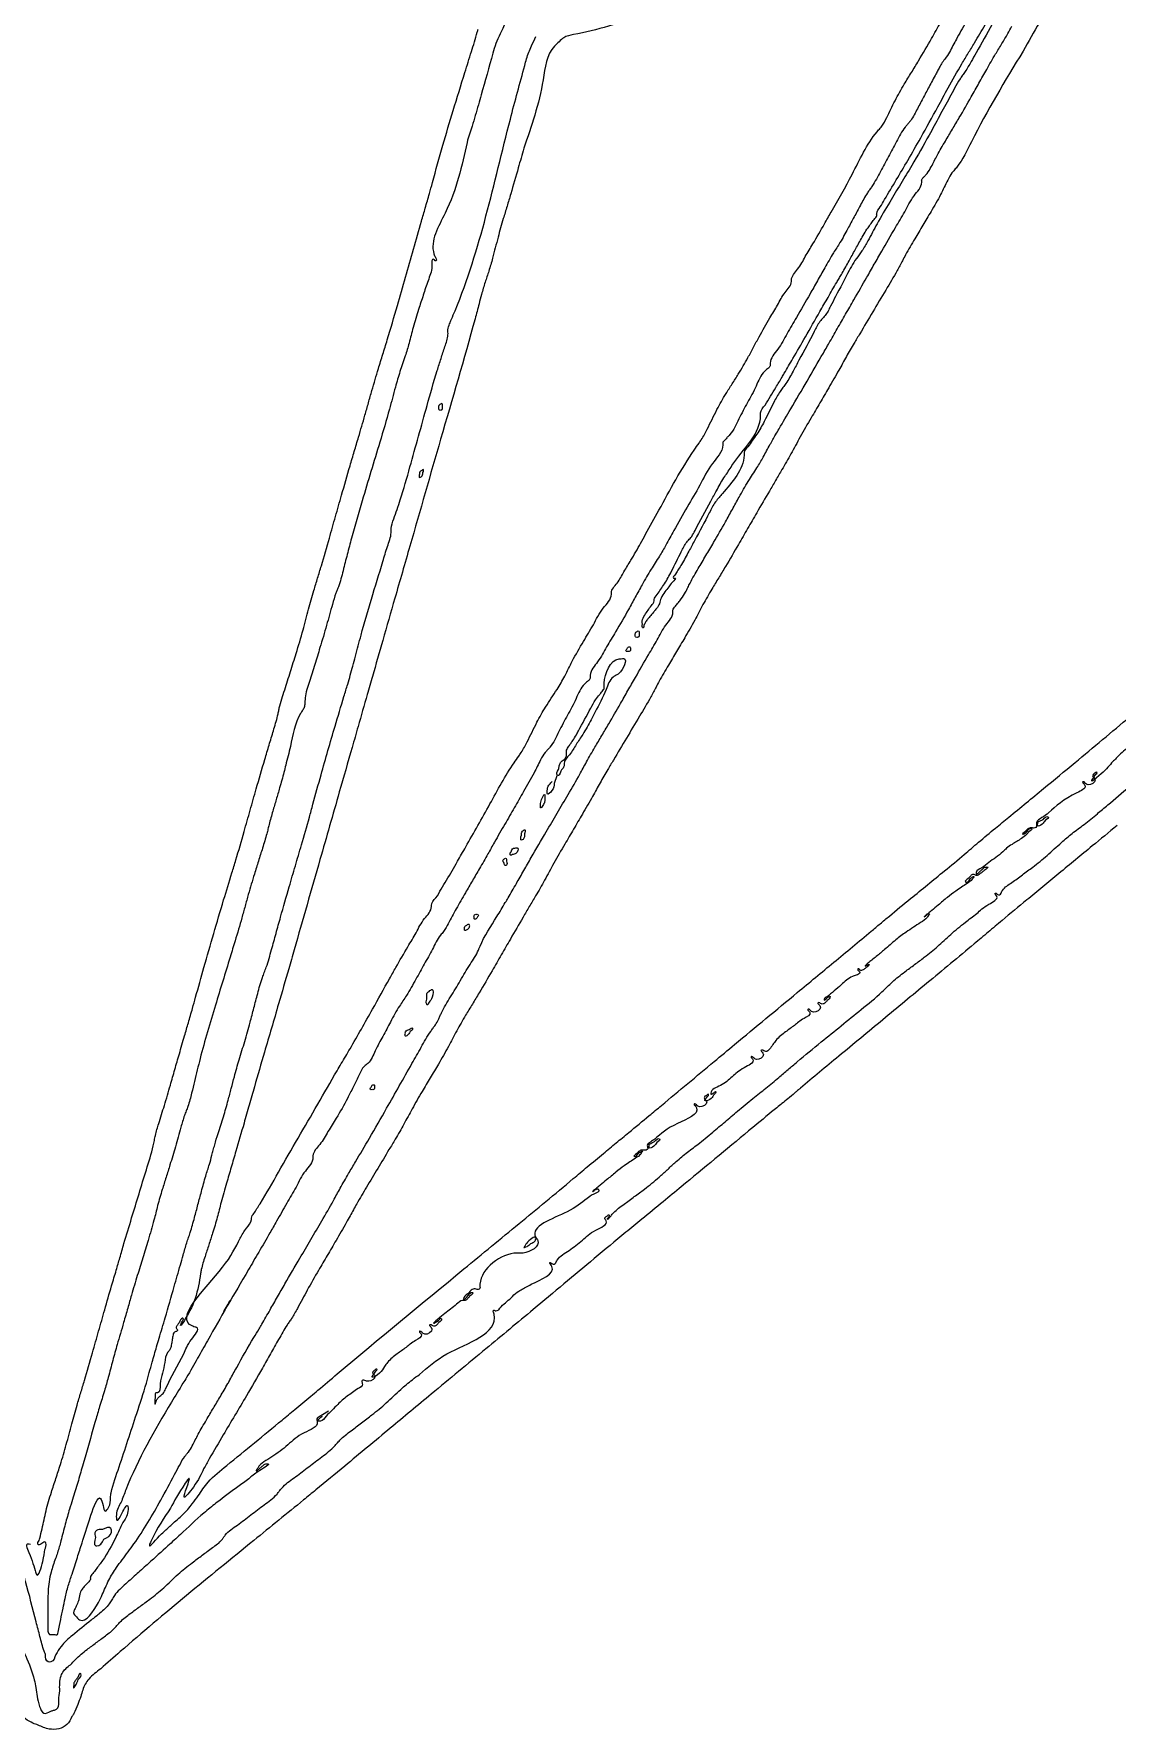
# Model space of a CAD drawing. Header units: metres. Extents: x -8 to 2256, y 259 to 2357.
# Drawn here: x 1051 to 1508, y 259 to 975 of the extents above; entities that cross this region are included whole.
import ezdxf

# ---------------------------------------------------------------- set-up
doc = ezdxf.new("R2010")
doc.units = ezdxf.units.M

msp = doc.modelspace()

# ---------------------------------------------------------------- linework, layer by layer
for p, q in [((1271.97, 661.5), (1270.89, 658.25)), ((1175.5, 393.25), (1173, 391.7))]:
    msp.add_line(p, q)
for points in [[(1470.86, 1004.35), (1469.9, 1003.18), (1455.72, 978.85), (1448.96, 966.8)], [(1486.03, 997), (1483.44, 992.88), (1475.69, 979.6), (1468.8, 967.5)], [(1308, 982.41), (1278.99, 974.47), (1274.86, 973.18), (1272.95, 971.46)], [(1448.96, 987), (1445.24, 980.67), (1441.02, 973.27), (1439.57, 970.55)], [(1445.64, 966.59), (1448.31, 971.04), (1452.75, 978.6), (1455.5, 983.39)], [(1233.16, 958.5), (1235.9, 967.3), (1238.38, 975.53), (1238.69, 976.8)], [(1248.07, 974.78), (1246.25, 970.73), (1244.95, 966.59), (1240.01, 949)], [(1250, 980.98), (1250, 979.92), (1249.13, 977.13), (1248.07, 974.78)], [(1421.68, 958.5), (1424.7, 963.45), (1430.21, 972.9), (1433.92, 979.5)], [(1458.56, 968.5), (1459.91, 970.7), (1462.38, 974.97), (1464.04, 978)], [(1272.95, 971.46), (1270.91, 969.61), (1266.17, 955.36), (1258.01, 926.5)], [(1258.42, 961.5), (1259.16, 964.25), (1261.27, 969.72), (1263.12, 973.66)], [(1439.57, 970.55), (1438.13, 967.82), (1436.39, 964.9), (1435.71, 964.05)], [(1468.8, 967.5), (1447.05, 929.28), (1440.82, 918.54), (1439.51, 917)], [(1450.2, 954), (1453.45, 959.78), (1457.21, 966.3), (1458.56, 968.5)], [(1227.48, 854.31), (1228.99, 857.92), (1252.34, 938.82), (1258.42, 961.5)], [(1432.81, 944), (1437.2, 951.97), (1442.97, 962.14), (1445.64, 966.59)], [(1435.71, 964.05), (1435.03, 963.2), (1433.76, 961.15), (1432.88, 959.5)], [(1448.96, 966.8), (1446.9, 963.11), (1444.34, 958.84), (1443.28, 957.3)], [(1219.44, 912), (1223.86, 927.8), (1228.18, 942.43), (1233.16, 958.5)], [(1412.99, 943), (1414.75, 946.58), (1418.66, 953.55), (1421.68, 958.5)], [(1432.88, 959.5), (1432, 957.85), (1429.12, 952.45), (1426.49, 947.5)], [(1443.28, 957.3), (1442.21, 955.76), (1437.8, 947.97), (1433.47, 940)], [(1438.95, 934.5), (1441.89, 939.45), (1446.95, 948.22), (1450.2, 954)], [(1240.01, 949), (1238.85, 944.88), (1236.16, 935.88), (1234.04, 929)], [(1426.49, 947.5), (1423.85, 942.55), (1420.92, 937.6), (1419.97, 936.5)], [(1408.49, 935), (1409.2, 935.83), (1411.22, 939.42), (1412.99, 943)], [(1410.35, 904.85), (1420.16, 921.4), (1425.6, 930.89), (1432.81, 944)], [(1433.47, 940), (1429.14, 932.03), (1421.8, 919.2), (1417.16, 911.5)], [(1387.72, 899.5), (1396.65, 915.48), (1407.17, 933.46), (1408.49, 935)], [(1419.97, 936.5), (1419.02, 935.4), (1415.43, 929.33), (1412.01, 923)], [(1431.31, 921.08), (1432.58, 923.51), (1436.02, 929.55), (1438.95, 934.5)], [(1234.04, 929), (1224.8, 899.1), (1220.09, 881.92), (1220.69, 880.36)], [(1258.01, 926.5), (1255.68, 918.25), (1252.49, 907.22), (1250.93, 902)], [(1412.01, 923), (1408.58, 916.67), (1404.99, 910.38), (1404.04, 909)], [(1427.5, 915), (1428.32, 915.91), (1430.04, 918.64), (1431.31, 921.08)], [(1439.51, 917), (1438.8, 916.17), (1437, 913.03), (1435.5, 910)], [(1215.63, 898.5), (1216.42, 901.25), (1218.14, 907.33), (1219.44, 912)], [(1417.16, 911.5), (1412.52, 903.8), (1407.16, 894.58), (1405.23, 891)], [(1418.85, 899.67), (1422.78, 906.37), (1426, 912.19), (1426, 912.6)], [(1426, 912.6), (1426, 913.01), (1426.67, 914.09), (1427.5, 915)], [(1435.5, 910), (1434, 906.97), (1429.95, 899.78), (1426.51, 894)], [(1404.04, 909), (1403.09, 907.62), (1400.13, 902.45), (1397.47, 897.5)], [(1407, 898.53), (1407, 898.9), (1408.51, 901.74), (1410.35, 904.85)], [(1208.02, 872), (1211.41, 883.83), (1214.83, 895.75), (1215.63, 898.5)], [(1250.93, 902), (1249.37, 896.78), (1247.14, 888.9), (1245.98, 884.5)], [(1376.85, 880.78), (1380.06, 886.13), (1384.96, 894.55), (1387.72, 899.5)], [(1397.47, 897.5), (1394.81, 892.55), (1391.51, 886.7), (1390.13, 884.5)], [(1404.64, 894.68), (1405.94, 896.43), (1407, 898.17), (1407, 898.53)], [(1405.98, 877.5), (1409.12, 883), (1414.91, 892.98), (1418.85, 899.67)], [(1397.58, 883), (1400.16, 887.67), (1403.34, 892.93), (1404.64, 894.68)], [(1405.23, 891), (1403.3, 887.42), (1400.78, 883.16), (1399.61, 881.51)], [(1426.51, 894), (1423.06, 888.22), (1419.17, 881.47), (1417.85, 879)], [(1245.98, 884.5), (1244.83, 880.1), (1243.24, 874.6), (1242.46, 872.27)], [(1390.13, 884.5), (1388.75, 882.3), (1385.08, 876), (1381.97, 870.5)], [(1399.61, 881.51), (1397.29, 878.23), (1395.43, 874.94), (1389.64, 863.88)], [(1391.1, 871.5), (1392.09, 873.15), (1395, 878.33), (1397.58, 883)], [(1219.23, 877.73), (1219.22, 876.5), (1217.58, 870.55), (1215.58, 864.5)], [(1220.29, 879.32), (1219.69, 879.69), (1219.24, 879.03), (1219.23, 877.73)], [(1220.69, 880.36), (1221.09, 879.31), (1220.94, 878.92), (1220.29, 879.32)], [(1371, 870.56), (1371, 870.84), (1373.63, 875.44), (1376.85, 880.78)], [(1393.88, 856.4), (1397.39, 862.51), (1402.84, 872), (1405.98, 877.5)], [(1417.85, 879), (1415.64, 874.83), (1410.85, 866.63), (1399.86, 848.18)], [(1198.49, 839.5), (1200.35, 845.55), (1204.64, 860.17), (1208.02, 872)], [(1242.46, 872.27), (1241.68, 869.95), (1240.17, 864.78), (1239.1, 860.77)], [(1365.16, 860.27), (1368.37, 865.65), (1371, 870.28), (1371, 870.56)], [(1381.97, 870.5), (1378.86, 865), (1373.1, 855.02), (1369.16, 848.33)], [(1383.01, 857.5), (1386.47, 863.55), (1390.11, 869.85), (1391.1, 871.5)], [(1239.1, 860.77), (1237.42, 854.49), (1222.89, 803.61), (1209.9, 758.5)], [(1215.58, 864.5), (1213.58, 858.45), (1211.26, 850.8), (1210.42, 847.5)], [(1355.01, 842.49), (1357.38, 846.89), (1361.95, 854.89), (1365.16, 860.27)], [(1389.64, 863.88), (1387.52, 859.82), (1385.2, 855.83), (1384.49, 855)], [(1226, 848.81), (1226, 849.88), (1226.67, 852.35), (1227.48, 854.31)], [(1368, 831.5), (1371.61, 837.67), (1376.9, 846.83), (1383.01, 857.5)], [(1384.49, 855), (1383.02, 853.29), (1380.63, 849.12), (1374.19, 837)], [(1386, 842.68), (1386.83, 844.12), (1390.37, 850.3), (1393.88, 856.4)], [(1210.42, 847.5), (1209.58, 844.2), (1207.98, 838.8), (1206.86, 835.5)], [(1223.07, 837.68), (1224.68, 842.73), (1226, 847.73), (1226, 848.81)], [(1369.16, 848.33), (1365.22, 841.63), (1362, 835.72), (1362, 835.2)], [(1399.86, 848.18), (1397.46, 844.16), (1394.21, 838.53), (1392.64, 835.68)], [(1192.42, 819), (1193.9, 824.22), (1196.64, 833.45), (1198.49, 839.5)], [(1345.98, 827), (1348.58, 831.12), (1352.64, 838.1), (1355.01, 842.49)], [(1365.81, 808.09), (1370.73, 816.46), (1384.48, 840.02), (1386, 842.68)], [(1206.86, 835.5), (1205.74, 832.2), (1203.8, 825.67), (1202.54, 821)], [(1213.57, 804.92), (1217.18, 817.89), (1221.45, 832.63), (1223.07, 837.68)], [(1360.53, 833.02), (1359.72, 832.35), (1356.09, 826.11), (1352.46, 819.15)], [(1362, 835.2), (1362, 834.67), (1361.34, 833.7), (1360.53, 833.02)], [(1362.12, 821.77), (1364.39, 825.47), (1367.04, 829.85), (1368, 831.5)], [(1374.19, 837), (1371.7, 832.33), (1368.67, 827.15), (1367.44, 825.5)], [(1392.64, 835.68), (1391.06, 832.83), (1386.74, 825.33), (1383.04, 819)], [(1337.51, 812), (1339.57, 816.12), (1343.39, 822.88), (1345.98, 827)], [(1367.44, 825.5), (1366.22, 823.85), (1363.58, 819.21), (1361.57, 815.2)], [(1186.45, 798.5), (1188.25, 804.55), (1190.93, 813.78), (1192.42, 819)], [(1202.54, 821), (1201.29, 816.33), (1197.21, 802.38), (1193.49, 790)], [(1222, 816.94), (1222, 816.42), (1222.38, 816), (1222.83, 816)], [(1222.83, 818.4), (1222.38, 818.11), (1222, 817.46), (1222, 816.94)], [(1223.67, 817.46), (1223.67, 818.26), (1223.29, 818.68), (1222.83, 818.4)], [(1222.83, 816), (1223.29, 816), (1223.67, 816.66), (1223.67, 817.46)], [(1352.46, 819.15), (1348.83, 812.19), (1344.99, 805.57), (1343.93, 804.44)], [(1358, 814.42), (1358, 814.76), (1359.86, 818.07), (1362.12, 821.77)], [(1383.04, 819), (1379.33, 812.67), (1374.69, 804.58), (1372.74, 801)], [(1332, 802), (1332.96, 803.38), (1335.44, 807.88), (1337.51, 812)], [(1343.95, 789.5), (1347.14, 794.28), (1358, 813.54), (1358, 814.42)], [(1361.57, 815.2), (1359.56, 811.18), (1356.37, 805.73), (1354.46, 803.08)], [(1204.5, 774), (1205.87, 778.04), (1209.95, 791.96), (1213.57, 804.92)], [(1343.93, 804.44), (1342.87, 803.3), (1342, 802.03), (1342, 801.62)], [(1354.46, 803.08), (1352.56, 800.43), (1351, 798.03), (1351, 797.74)], [(1360.52, 798.72), (1361.95, 801.35), (1364.33, 805.56), (1365.81, 808.09)], [(1178.51, 771), (1181.08, 780.08), (1184.66, 792.45), (1186.45, 798.5)], [(1309.46, 763.5), (1315.06, 773.63), (1329.95, 799.07), (1332, 802)], [(1342, 801.62), (1342, 801.2), (1337.66, 793.36), (1332.34, 784.18)], [(1351, 797.74), (1351, 796.92), (1341.86, 780.68), (1340.46, 779)], [(1354.62, 788.72), (1356.44, 791.59), (1359.1, 796.09), (1360.52, 798.72)], [(1372.74, 801), (1370.78, 797.42), (1367, 790.8), (1364.34, 786.28)], [(1193.49, 790), (1189.76, 777.62), (1185.25, 761.88), (1183.47, 755)], [(1214, 788.94), (1214, 787.5), (1214.72, 787.82), (1215.38, 789.55)], [(1214.99, 790.49), (1214.44, 790.16), (1214, 789.46), (1214, 788.94)], [(1215.38, 789.55), (1215.72, 790.44), (1215.56, 790.84), (1214.99, 790.49)], [(1337, 777.53), (1339.36, 781.91), (1342.48, 787.3), (1343.95, 789.5)], [(1346.07, 774), (1348.94, 779.22), (1352.79, 785.85), (1354.62, 788.72)], [(1332.34, 784.18), (1327.03, 775.01), (1321.34, 765.03), (1319.68, 762)], [(1364.34, 786.28), (1361.68, 781.76), (1356.35, 772.59), (1352.5, 765.9)], [(1202, 765.07), (1202, 765.94), (1203.12, 769.96), (1204.5, 774)], [(1327.5, 761), (1328.89, 762.61), (1330.32, 765.09), (1337, 777.53)], [(1340.46, 779), (1338.97, 777.23), (1336.33, 772.58), (1330.19, 761)], [(1334.9, 754.5), (1338.16, 760), (1343.19, 768.78), (1346.07, 774)], [(1170.96, 745), (1172.54, 750.22), (1175.94, 761.92), (1178.51, 771)], [(1198.52, 752), (1200.43, 758.33), (1202, 764.21), (1202, 765.07)], [(1300.3, 747.71), (1303.22, 752.55), (1307.34, 759.65), (1309.46, 763.5)], [(1319.68, 762), (1318.03, 758.97), (1315.25, 754.24), (1313.5, 751.47)], [(1322.44, 752), (1324.51, 756.12), (1326.79, 760.17), (1327.5, 761)], [(1330.19, 761), (1327.71, 756.33), (1324.63, 750.81), (1323.33, 748.75)], [(1352.5, 765.9), (1348.65, 759.22), (1343.16, 749.87), (1340.3, 745.12)], [(1183.47, 755), (1181.68, 748.12), (1179.77, 741.38), (1179.22, 740)], [(1209.9, 758.5), (1203.56, 736.48), (1198.45, 718.67), (1194.11, 703.5)], [(1327.26, 741), (1328.21, 742.92), (1331.64, 749), (1334.9, 754.5)], [(1165.99, 727.5), (1167.15, 731.9), (1169.39, 739.78), (1170.96, 745)], [(1186.93, 712), (1189.3, 720.92), (1193.71, 736.16), (1198.52, 752)], [(1295, 738.5), (1295, 738.73), (1297.39, 742.88), (1300.3, 747.71)], [(1313.5, 751.47), (1311.74, 748.71), (1307.96, 742.19), (1305.09, 736.97)], [(1315.84, 740.32), (1317.4, 742.62), (1320.37, 747.88), (1322.44, 752)], [(1321.57, 745), (1321.9, 745), (1320.84, 743.31), (1319.22, 741.25)], [(1323.33, 748.75), (1322.04, 746.69), (1321.24, 745), (1321.57, 745)], [(1340.3, 745.12), (1337.44, 740.38), (1333.67, 733.8), (1331.93, 730.5)], [(1179.22, 740), (1178.67, 738.62), (1177.22, 733.9), (1175.98, 729.5)], [(1287.39, 725.28), (1291.57, 732.31), (1295, 738.26), (1295, 738.5)], [(1313, 735.61), (1313, 735.9), (1314.28, 738.02), (1315.84, 740.32)], [(1319.22, 741.25), (1317.59, 739.19), (1315.97, 736.54), (1315.6, 735.37)], [(1323.27, 734.67), (1324.52, 736.23), (1326.32, 739.07), (1327.26, 741)], [(1305.09, 736.97), (1302.22, 731.76), (1296.77, 722.32), (1292.98, 716)], [(1308.08, 725.61), (1308.04, 726.77), (1309.12, 729.38), (1310.5, 731.4)], [(1312.99, 730.87), (1311.92, 729.57), (1310.65, 728.03), (1310.17, 727.45)], [(1310.5, 731.4), (1311.88, 733.43), (1313, 735.33), (1313, 735.61)], [(1315.6, 735.37), (1315.24, 734.2), (1314.06, 732.17), (1312.99, 730.87)], [(1314.35, 718.88), (1318.01, 725.13), (1321, 730.61), (1321, 731.05)], [(1321, 731.05), (1321, 731.49), (1322.02, 733.12), (1323.27, 734.67)], [(1159.48, 705.5), (1161.9, 713.2), (1164.83, 723.1), (1165.99, 727.5)], [(1175.98, 729.5), (1174.75, 725.1), (1171.95, 715.65), (1169.75, 708.5)], [(1276.89, 706.79), (1278.48, 709.93), (1283.2, 718.25), (1287.39, 725.28)], [(1308.73, 724.95), (1308.34, 723.97), (1308.13, 724.19), (1308.08, 725.61)], [(1310.17, 727.45), (1309.69, 726.88), (1309.05, 725.75), (1308.73, 724.95)], [(1331.93, 730.5), (1330.19, 727.2), (1325.95, 719.78), (1322.51, 714)], [(1301.97, 697.5), (1305.12, 703), (1310.68, 712.62), (1314.35, 718.88)], [(1305.83, 720), (1305.38, 720), (1305, 720.42), (1305, 720.94)], [(1305, 720.94), (1305, 721.46), (1305.38, 722.11), (1305.83, 722.4)], [(1305.83, 722.4), (1306.29, 722.68), (1306.67, 722.26), (1306.67, 721.46)], [(1306.67, 721.46), (1306.67, 720.66), (1306.29, 720), (1305.83, 720)], [(1182.08, 695), (1183.65, 700.22), (1185.84, 707.88), (1186.93, 712)], [(1292.98, 716), (1289.19, 709.68), (1286.06, 703.99), (1286.04, 703.37)], [(1292, 699.23), (1292, 700.57), (1298.34, 710.94), (1299.18, 710.97)], [(1299.18, 710.97), (1300.2, 711.01), (1298.2, 704.74), (1296.94, 703.96)], [(1301.94, 714), (1301.36, 714), (1301.16, 714.45), (1301.5, 715)], [(1301.5, 715), (1301.84, 715.55), (1302.32, 716), (1302.56, 716)], [(1303, 715), (1303, 714.45), (1302.52, 714), (1301.94, 714)], [(1302.56, 716), (1302.8, 716), (1303, 715.55), (1303, 715)], [(1322.51, 714), (1319.06, 708.22), (1315.17, 701.47), (1313.85, 699)], [(1154.44, 688.5), (1154.79, 690.15), (1157.06, 697.8), (1159.48, 705.5)], [(1169.75, 708.5), (1167.55, 701.35), (1165.68, 694.38), (1165.61, 693)], [(1194.11, 703.5), (1191.91, 695.8), (1188.04, 682.3), (1185.52, 673.5)], [(1269.63, 694.29), (1272.04, 698.03), (1275.31, 703.65), (1276.89, 706.79)], [(1286.04, 703.37), (1286.02, 702.75), (1285.34, 701.7), (1284.53, 701.02)], [(1296.94, 703.96), (1295.76, 703.23), (1292.74, 697.94), (1288.12, 688.5)], [(1168.99, 649.5), (1172.41, 661.93), (1178.32, 682.47), (1182.08, 695)], [(1284.53, 701.02), (1283.72, 700.35), (1280.09, 694.11), (1276.46, 687.15)], [(1281.09, 680.5), (1286.27, 690.09), (1288.33, 693.61), (1290.06, 695.81)], [(1290.06, 695.81), (1291.13, 697.16), (1292, 698.7), (1292, 699.23)], [(1290.95, 678.5), (1293.87, 683.45), (1298.83, 692), (1301.97, 697.5)], [(1313.85, 699), (1311.64, 694.83), (1306.85, 686.63), (1295.86, 668.18)], [(1150.48, 674.5), (1152.3, 680.55), (1154.08, 686.85), (1154.44, 688.5)], [(1164.67, 689.25), (1163.75, 687.8), (1159.47, 673.94), (1157.49, 666)], [(1165.61, 693), (1165.53, 691.62), (1165.11, 689.94), (1164.67, 689.25)], [(1261.5, 680), (1263.56, 684.12), (1267.22, 690.56), (1269.63, 694.29)], [(1288.12, 688.5), (1286.51, 685.2), (1282.89, 679), (1280.09, 674.72)], [(1504.54, 649.2), (1522.91, 664.68), (1541.69, 680.28), (1556.08, 692)], [(1276.46, 687.15), (1272.83, 680.19), (1269.04, 673.6), (1268.04, 672.5)], [(1277.73, 675.03), (1278.69, 676.39), (1280.2, 678.85), (1281.09, 680.5)], [(1462.78, 644.05), (1477.5, 656.15), (1490.74, 667.11), (1514.05, 686.53)], [(1142.49, 647), (1145.06, 656.07), (1148.66, 668.45), (1150.48, 674.5)], [(1185.52, 673.5), (1180.12, 654.68), (1171.95, 626.13), (1161.04, 588)], [(1255.88, 669.86), (1256.91, 671.31), (1259.44, 675.88), (1261.5, 680)], [(1280.09, 674.72), (1277.29, 670.44), (1275, 666.59), (1275, 666.16)], [(1276, 670.9), (1276, 671.81), (1276.78, 673.67), (1277.73, 675.03)], [(1283.07, 664.75), (1284.49, 667.36), (1288.03, 673.55), (1290.95, 678.5)], [(1517.5, 676.55), (1514.48, 674.54), (1509.39, 670.22), (1506.19, 666.95)], [(1233.48, 631.47), (1243.72, 649.62), (1253.9, 667.04), (1255.88, 669.86)], [(1268.04, 672.5), (1267.04, 671.4), (1265.09, 668.25), (1263.71, 665.5)], [(1272.71, 664.24), (1272.99, 665.72), (1273.85, 667.46), (1274.61, 668.09)], [(1275, 666.16), (1275, 665.73), (1274.37, 664.52), (1273.59, 663.46)], [(1274.61, 668.09), (1275.37, 668.73), (1276, 669.99), (1276, 670.9)], [(1295.86, 668.18), (1293.46, 664.16), (1290.21, 658.53), (1288.64, 655.68)], [(1506.19, 666.95), (1500.85, 661.5), (1497.83, 659.3), (1499.6, 662.15)], [(1157.49, 666), (1156.73, 662.97), (1154.93, 656.45), (1153.48, 651.5)], [(1263.71, 665.5), (1262.33, 662.75), (1257.95, 654.88), (1253.98, 648)], [(1268, 655.89), (1268, 656.38), (1268.89, 657.84), (1269.99, 659.14)], [(1273.59, 663.46), (1272.28, 661.66), (1272.22, 661.71), (1272.71, 664.24)], [(1272.11, 645.75), (1276.73, 653.59), (1281.66, 662.14), (1283.07, 664.75)], [(1494.89, 658.57), (1494.17, 659.01), (1493.95, 658.89), (1494.35, 658.25)], [(1498.47, 661.04), (1499.24, 659.8), (1496.25, 657.73), (1494.89, 658.57)], [(1499.14, 662.59), (1498.49, 662.19), (1498.19, 661.49), (1498.47, 661.04)], [(1499.6, 662.15), (1500.04, 662.88), (1499.87, 663.04), (1499.14, 662.59)], [(1265.09, 648.5), (1265.19, 650.39), (1266.86, 653.58), (1266.91, 652)], [(1266.91, 652), (1266.94, 651.18), (1266.53, 649.82), (1266, 649)], [(1270.89, 658.25), (1269.9, 655.29), (1268, 653.74), (1268, 655.89)], [(1288.64, 655.68), (1287.06, 652.83), (1282.74, 645.32), (1279.04, 639)], [(1494.35, 658.25), (1494.96, 657.25), (1491.52, 654.36), (1479.6, 645.87)], [(1134.77, 620.5), (1136.45, 626), (1139.93, 637.93), (1142.49, 647)], [(1153.48, 651.5), (1152.04, 646.55), (1150.46, 640.93), (1149.99, 639)], [(1161.56, 623.5), (1164.14, 632.3), (1167.48, 644), (1168.99, 649.5)], [(1253.98, 648), (1250, 641.12), (1245.62, 633.47), (1244.24, 631)], [(1258.02, 621.5), (1261.16, 627), (1267.5, 637.91), (1272.11, 645.75)], [(1266, 649), (1265.47, 648.18), (1265.06, 647.95), (1265.09, 648.5)], [(1479.6, 645.87), (1476.79, 643.87), (1474.5, 641.62), (1474.5, 640.87)], [(1492.04, 639.06), (1494.54, 640.95), (1500.17, 645.52), (1504.54, 649.2)], [(1149.99, 639), (1149.51, 637.07), (1147.7, 631), (1145.97, 625.5)], [(1257, 636.44), (1257, 637.23), (1257.41, 638.13), (1257.91, 638.44)], [(1257.91, 638.44), (1258.41, 638.75), (1258.58, 638.1), (1258.29, 637)], [(1279.04, 639), (1275.33, 632.68), (1270.69, 624.57), (1268.74, 621)], [(1447, 630.89), (1450.03, 633.48), (1457.13, 639.41), (1462.78, 644.05)], [(1471.14, 637.76), (1470.39, 636.81), (1468.14, 635.02), (1466.14, 633.8)], [(1469.79, 638.04), (1468.69, 636.8), (1468.79, 636.81), (1470.5, 638.05)], [(1472.79, 639.49), (1471.85, 639.48), (1470.5, 638.83), (1469.79, 638.04)], [(1470.5, 638.05), (1472.34, 639.39), (1472.39, 639.36), (1471.14, 637.76)], [(1474.5, 640.87), (1474.5, 640.12), (1473.73, 639.49), (1472.79, 639.49)], [(1478.13, 642.66), (1476.85, 641.11), (1475, 640.41), (1475, 641.46)], [(1475, 641.46), (1475, 641.72), (1476.01, 642.47), (1477.25, 643.13)], [(1508.5, 640.54), (1498.05, 631.91), (1483.94, 620.27), (1477.14, 614.67)], [(1477.25, 643.13), (1479.29, 644.22), (1479.37, 644.17), (1478.13, 642.66)], [(1482, 630.64), (1485.03, 633.38), (1489.54, 637.17), (1492.04, 639.06)], [(1223.12, 613.7), (1225.39, 617.41), (1230.05, 625.41), (1233.48, 631.47)], [(1244.24, 631), (1242.87, 628.53), (1239.3, 622.33), (1236.32, 617.22)], [(1252.61, 629.42), (1252.94, 630.29), (1253.65, 631), (1254.19, 631)], [(1254.19, 631), (1255.5, 631), (1254.68, 628.73), (1253.19, 628.23)], [(1258.29, 637), (1257.68, 634.67), (1257, 634.37), (1257, 636.44)], [(1428.5, 615.54), (1435.65, 621.39), (1443.97, 628.29), (1447, 630.89)], [(1466.14, 633.8), (1464.14, 632.58), (1461.87, 630.96), (1461.1, 630.21)], [(1468.5, 619.72), (1472.9, 622.98), (1478.97, 627.9), (1482, 630.64)], [(1145.97, 625.5), (1144.24, 620), (1141.7, 611.45), (1140.33, 606.5)], [(1153.41, 595), (1155.32, 601.88), (1158.99, 614.7), (1161.56, 623.5)], [(1249.54, 624.93), (1249.23, 625.44), (1249.35, 626.1), (1249.82, 626.39)], [(1250.67, 625.46), (1250.67, 623.77), (1250.35, 623.62), (1249.54, 624.93)], [(1249.82, 626.39), (1250.28, 626.68), (1250.67, 626.26), (1250.67, 625.46)], [(1253.19, 628.23), (1252.46, 627.99), (1252.23, 628.44), (1252.61, 629.42)], [(1454.35, 624.89), (1451.41, 622.71), (1449, 620.66), (1449, 620.31)], [(1461.1, 630.21), (1460.33, 629.45), (1457.29, 627.06), (1454.35, 624.89)], [(1119.45, 568), (1122.98, 580.61), (1131.29, 609.09), (1134.77, 620.5)], [(1236.32, 617.22), (1233.34, 612.12), (1229.51, 605.37), (1227.81, 602.22)], [(1250.21, 608), (1251.37, 609.93), (1254.88, 616), (1258.02, 621.5)], [(1268.74, 621), (1266.78, 617.43), (1263, 610.8), (1260.34, 606.28)], [(1447.74, 618.42), (1447.38, 617.82), (1445.16, 616.03), (1442.79, 614.45)], [(1445.91, 618.3), (1444.6, 616.62), (1444.63, 616.6), (1446.44, 618)], [(1448.44, 619.66), (1447.83, 619.9), (1446.69, 619.28), (1445.91, 618.3)], [(1446.44, 618), (1447.51, 618.82), (1448.09, 619.01), (1447.74, 618.42)], [(1451.89, 621.11), (1450.61, 620.08), (1449.06, 619.42), (1448.44, 619.66)], [(1449, 620.31), (1449, 619.97), (1449.82, 620.43), (1450.83, 621.35)], [(1450.83, 621.35), (1451.83, 622.26), (1453.01, 623), (1453.44, 623)], [(1453.44, 623), (1453.87, 623), (1453.17, 622.15), (1451.89, 621.11)], [(1459.69, 612.37), (1460.13, 613.15), (1464.1, 616.46), (1468.5, 619.72)], [(1219, 606.52), (1219, 606.76), (1220.86, 610), (1223.12, 613.7)], [(1408.5, 599.07), (1412.35, 602.28), (1421.35, 609.69), (1428.5, 615.54)], [(1442.79, 614.45), (1440.43, 612.86), (1436.9, 610.2), (1434.93, 608.53)], [(1449.27, 603.38), (1454.33, 607.28), (1457.75, 610.59), (1457.36, 611.22)], [(1477.14, 614.67), (1470.34, 609.08), (1459.96, 600.45), (1454.08, 595.5)], [(1457.36, 611.22), (1456.97, 611.85), (1457.15, 612.02), (1457.78, 611.63)], [(1457.78, 611.63), (1458.39, 611.26), (1459.24, 611.59), (1459.69, 612.37)], [(1140.33, 606.5), (1138.96, 601.55), (1136.12, 591.88), (1134.02, 585)], [(1212.59, 595.28), (1216.12, 601.22), (1219, 606.27), (1219, 606.52)], [(1227.81, 602.22), (1226.11, 599.08), (1224.17, 595.82), (1223.5, 595)], [(1237, 602), (1237, 602.55), (1237.48, 603), (1238.06, 603)], [(1237.44, 601), (1237.2, 601), (1237, 601.45), (1237, 602)], [(1238.5, 602), (1238.16, 601.45), (1237.68, 601), (1237.44, 601)], [(1238.06, 603), (1238.64, 603), (1238.84, 602.55), (1238.5, 602)], [(1239.09, 588.5), (1239.52, 589.55), (1246.65, 602.05), (1250.21, 608)], [(1260.34, 606.28), (1257.68, 601.76), (1252.35, 592.59), (1248.5, 585.9)], [(1428.69, 602.35), (1428.31, 601.72), (1425.53, 599.55), (1422.5, 597.54)], [(1428.87, 603.5), (1427.5, 602.4), (1427.06, 601.95), (1427.88, 602.5)], [(1427.88, 602.5), (1428.96, 603.22), (1429.19, 603.17), (1428.69, 602.35)], [(1434.93, 608.53), (1432.97, 606.86), (1430.25, 604.6), (1428.87, 603.5)], [(1435.5, 592.01), (1438.25, 594.54), (1444.45, 599.66), (1449.27, 603.38)], [(1148.46, 578.5), (1149.28, 580.7), (1151.51, 588.12), (1153.41, 595)], [(1201.34, 575.84), (1204, 580.6), (1209.07, 589.35), (1212.59, 595.28)], [(1223.5, 595), (1222.82, 594.18), (1219.43, 588.32), (1215.96, 582)], [(1234, 596.5), (1233.45, 596.16), (1233, 596.33), (1233, 596.88)], [(1233, 596.88), (1233, 597.43), (1233.45, 598.16), (1234, 598.5)], [(1234, 598.5), (1234.55, 598.84), (1235, 598.67), (1235, 598.12)], [(1235, 598.12), (1235, 597.57), (1234.55, 596.84), (1234, 596.5)], [(1373.5, 570.01), (1388.9, 582.78), (1404.65, 595.86), (1408.5, 599.07)], [(1454.08, 595.5), (1448.19, 590.55), (1428.17, 573.9), (1409.58, 558.5)], [(1422.5, 597.54), (1419.47, 595.53), (1415.06, 592.23), (1412.69, 590.19)], [(1161.04, 588), (1158.76, 580.03), (1154.46, 565.18), (1151.48, 555)], [(1231.2, 575), (1235.32, 581.88), (1238.87, 587.95), (1239.09, 588.5)], [(1412.69, 590.19), (1410.33, 588.16), (1406.84, 585.24), (1404.95, 583.69)], [(1423, 581.82), (1427.12, 584.9), (1432.75, 589.48), (1435.5, 592.01)], [(1134.02, 585), (1127.81, 564.68), (1121.35, 542.14), (1118.98, 532.5)], [(1215.96, 582), (1212.48, 575.68), (1208.45, 568.7), (1207, 566.5)], [(1248.5, 585.9), (1244.65, 579.22), (1239.16, 569.87), (1236.3, 565.12)], [(1399.7, 579.69), (1399.12, 580.04), (1399, 579.81), (1399.41, 579.15)], [(1402.6, 580.61), (1401.56, 579.76), (1400.25, 579.34), (1399.7, 579.69)], [(1404.95, 583.69), (1403.05, 582.15), (1402.17, 581.17), (1403, 581.52)], [(1403, 581.52), (1403.83, 581.86), (1403.65, 581.46), (1402.6, 580.61)], [(1411.46, 572.37), (1413.68, 574.5), (1418.88, 578.75), (1423, 581.82)], [(1144.06, 563.5), (1145.66, 569.55), (1147.64, 576.3), (1148.46, 578.5)], [(1180.97, 540), (1184.64, 546.24), (1194.16, 562.99), (1201.34, 575.84)], [(1222.61, 559.98), (1223.21, 561.37), (1227.08, 568.12), (1231.2, 575)], [(1398.31, 577.34), (1396.76, 576.78), (1392.06, 573.27), (1386.06, 568.18)], [(1399.41, 579.15), (1399.83, 578.47), (1399.37, 577.71), (1398.31, 577.34)], [(1115.6, 554.5), (1116.41, 557.25), (1118.14, 563.32), (1119.45, 568)], [(1207, 566.5), (1205.54, 564.3), (1201.73, 557.55), (1198.52, 551.5)], [(1218, 566), (1217.24, 564.83), (1217.03, 565.09), (1217.02, 567.19)], [(1217.02, 567.19), (1217.01, 568.67), (1217.45, 570.16), (1218, 570.5)], [(1218, 570.5), (1219.28, 571.29), (1219.28, 567.98), (1218, 566)], [(1316.12, 522.32), (1338.37, 540.86), (1347.03, 548.06), (1373.5, 570.01)], [(1386.09, 566.65), (1385.31, 565.69), (1384.05, 565.15), (1383.29, 565.44)], [(1386.06, 568.18), (1384.79, 567.1), (1384.78, 567), (1386, 567.62)], [(1386, 567.62), (1387.3, 568.28), (1387.32, 568.16), (1386.09, 566.65)], [(1392.05, 556), (1400.51, 562.88), (1409.24, 570.24), (1411.46, 572.37)], [(1139, 545.5), (1140.18, 549.35), (1142.45, 557.45), (1144.06, 563.5)], [(1219.69, 554.98), (1220.68, 556.35), (1222, 558.6), (1222.61, 559.98)], [(1236.3, 565.12), (1233.44, 560.38), (1229.67, 553.8), (1227.93, 550.5)], [(1378.38, 562.19), (1378.79, 561.53), (1376.33, 559.08), (1372.29, 556.13)], [(1378.89, 562.57), (1378.15, 563.03), (1377.95, 562.89), (1378.38, 562.19)], [(1382.44, 565.1), (1383.23, 563.81), (1380.29, 561.71), (1378.89, 562.57)], [(1383.29, 565.44), (1382.52, 565.74), (1382.14, 565.58), (1382.44, 565.1)], [(1110.69, 537.5), (1112.58, 544.1), (1114.8, 551.75), (1115.6, 554.5)], [(1151.48, 555), (1148.5, 544.82), (1144.27, 530.2), (1142.07, 522.5)], [(1198.52, 551.5), (1195.32, 545.45), (1192.12, 540.05), (1191.42, 539.5)], [(1210.02, 553.52), (1208.58, 551.79), (1208, 551.61), (1208, 552.89)], [(1208, 552.89), (1208, 553.38), (1208.74, 554.07), (1209.64, 554.42)], [(1209.64, 554.42), (1211.01, 554.94), (1211.08, 554.8), (1210.02, 553.52)], [(1210.79, 540), (1214.69, 546.88), (1218.69, 553.62), (1219.69, 554.98)], [(1372.29, 556.13), (1368.55, 553.41), (1364.45, 549.76), (1363.17, 548.02)], [(1369.58, 537.46), (1373.48, 540.78), (1383.59, 549.12), (1392.05, 556)], [(1409.58, 558.5), (1390.99, 543.1), (1374.82, 529.66), (1373.64, 528.64)], [(1134.5, 529.5), (1135.8, 534.45), (1137.83, 541.65), (1139, 545.5)], [(1227.93, 550.5), (1226.19, 547.2), (1221.96, 539.78), (1218.52, 534)], [(1358.44, 545.1), (1359.23, 543.81), (1356.29, 541.71), (1354.89, 542.57)], [(1359.36, 545.41), (1358.56, 545.72), (1358.14, 545.58), (1358.44, 545.1)], [(1363.17, 548.02), (1361.72, 546.07), (1360.27, 545.07), (1359.36, 545.41)], [(1105.06, 518.5), (1106.26, 522.35), (1108.79, 530.9), (1110.69, 537.5)], [(1162.72, 508.5), (1170.98, 522.8), (1179.19, 536.97), (1180.97, 540)], [(1191.42, 539.5), (1190.72, 538.95), (1188.24, 534.68), (1185.91, 530)], [(1186.95, 498.5), (1192.83, 508.47), (1200.11, 521.14), (1210.79, 540)], [(1354.35, 542.25), (1354.71, 541.66), (1351.05, 538.23), (1346, 534.45)], [(1354.89, 542.57), (1354.17, 543.01), (1353.95, 542.89), (1354.35, 542.25)], [(1357.5, 527.47), (1360.25, 529.64), (1365.69, 534.14), (1369.58, 537.46)], [(1118.98, 532.5), (1117.77, 527.55), (1116.18, 521.93), (1115.46, 520)], [(1185.91, 530), (1183.58, 525.32), (1178.83, 516.95), (1175.34, 511.38)], [(1193.94, 529), (1193.36, 529), (1193.16, 529.45), (1193.5, 530)], [(1193.5, 530), (1193.84, 530.55), (1194.32, 531), (1194.56, 531)], [(1195, 530), (1195, 529.45), (1194.52, 529), (1193.94, 529)], [(1194.56, 531), (1194.8, 531), (1195, 530.55), (1195, 530)], [(1218.52, 534), (1215.09, 528.22), (1210.86, 520.87), (1209.12, 517.66)], [(1346, 534.45), (1341.05, 530.73), (1337, 527.52), (1337, 527.29)], [(1130.05, 514), (1131.19, 517.57), (1133.19, 524.55), (1134.5, 529.5)], [(1367.02, 523.14), (1362.66, 519.6), (1352.95, 511.57), (1324.5, 488)], [(1330.89, 522.57), (1330.18, 523), (1329.95, 522.89), (1330.33, 522.28)], [(1334.47, 525.04), (1335.24, 523.8), (1332.25, 521.73), (1330.89, 522.57)], [(1335.14, 526.59), (1334.49, 526.19), (1334.19, 525.49), (1334.47, 525.04)], [(1338.13, 526.69), (1336.59, 524.8), (1334.48, 524.35), (1335.6, 526.15)], [(1335.6, 526.15), (1336.04, 526.88), (1335.87, 527.04), (1335.14, 526.59)], [(1337, 527.29), (1337, 527.07), (1337.56, 527.22), (1338.25, 527.63)], [(1338.25, 527.63), (1339.1, 528.14), (1339.06, 527.84), (1338.13, 526.69)], [(1343, 515.46), (1348.22, 519.88), (1354.75, 525.29), (1357.5, 527.47)], [(1373.64, 528.64), (1372.46, 527.61), (1369.49, 525.14), (1367.02, 523.14)], [(1102.04, 507.5), (1102.5, 509.7), (1103.86, 514.65), (1105.06, 518.5)], [(1115.46, 520), (1114.75, 518.07), (1113.21, 513.12), (1112.06, 509)], [(1142.07, 522.5), (1139.88, 514.8), (1136.46, 502.99), (1134.49, 496.26)], [(1209.12, 517.66), (1207.39, 514.44), (1203.77, 508.14), (1201.08, 503.66)], [(1297, 506.5), (1302.36, 510.9), (1310.96, 518.02), (1316.12, 522.32)], [(1330.33, 522.28), (1330.89, 521.37), (1322.88, 514.72), (1313.27, 508.11)], [(1112.06, 509), (1110.9, 504.88), (1108.62, 497.22), (1106.99, 492)], [(1126.92, 503.5), (1127.5, 505.7), (1128.91, 510.43), (1130.05, 514)], [(1175.34, 511.38), (1171.85, 505.81), (1169, 501.02), (1169, 500.72)], [(1313.25, 507.13), (1315.29, 508.22), (1315.37, 508.17), (1314.13, 506.66)], [(1329, 503.99), (1331.47, 505.87), (1337.78, 511.03), (1343, 515.46)], [(1095.55, 485), (1098.66, 495.18), (1101.58, 505.3), (1102.04, 507.5)], [(1124.49, 495), (1125.25, 497.47), (1126.34, 501.3), (1126.92, 503.5)], [(1145.35, 478.77), (1146.65, 480.82), (1154.46, 494.2), (1162.72, 508.5)], [(1201.08, 503.66), (1191.6, 487.84), (1187.47, 480.81), (1184.64, 475.68)], [(1281.88, 493.92), (1284.83, 496.44), (1291.64, 502.1), (1297, 506.5)], [(1307.74, 502.42), (1307.38, 501.82), (1305.16, 500.03), (1302.79, 498.45)], [(1305.79, 502.04), (1304.69, 500.81), (1304.78, 500.81), (1306.44, 502.05)], [(1308.79, 503.49), (1307.85, 503.48), (1306.5, 502.83), (1305.79, 502.04)], [(1306.44, 502.05), (1307.51, 502.85), (1308.09, 503.01), (1307.74, 502.42)], [(1310.27, 504.69), (1310.4, 504.04), (1309.73, 503.49), (1308.79, 503.49)], [(1313.27, 508.11), (1311.49, 506.89), (1310.14, 505.35), (1310.27, 504.69)], [(1314.13, 506.66), (1312.85, 505.11), (1311, 504.41), (1311, 505.46)], [(1311, 505.46), (1311, 505.72), (1312.01, 506.47), (1313.25, 507.13)], [(1318.5, 495.11), (1321.8, 498.12), (1326.53, 502.12), (1329, 503.99)], [(1120.45, 480.5), (1121.92, 486), (1123.74, 492.53), (1124.49, 495)], [(1134.49, 496.26), (1132.51, 489.53), (1130.23, 481.43), (1129.42, 478.26)], [(1169, 500.72), (1169, 500.43), (1165.79, 494.63), (1161.87, 487.84)], [(1179.07, 484.75), (1180.49, 487.36), (1184.03, 493.55), (1186.95, 498.5)], [(1302.79, 498.45), (1300.43, 496.86), (1296.9, 494.2), (1294.93, 492.53)], [(1304.66, 483.81), (1308.97, 487.01), (1315.2, 492.1), (1318.5, 495.11)], [(1106.99, 492), (1105.37, 486.78), (1103.4, 480.01), (1102.63, 476.97)], [(1161.87, 487.84), (1157.96, 481.05), (1153.62, 473.47), (1152.23, 471)], [(1256, 472.46), (1267.28, 481.75), (1278.92, 491.41), (1281.88, 493.92)], [(1288.87, 487.5), (1287.5, 486.4), (1286.98, 485.9), (1287.71, 486.39)], [(1287.71, 486.39), (1288.45, 486.88), (1289.24, 487.09), (1289.47, 486.86)], [(1294.93, 492.53), (1292.97, 490.86), (1290.25, 488.6), (1288.87, 487.5)], [(1324.5, 488), (1316.87, 481.68), (1307.85, 474.25), (1304.47, 471.5)], [(1088.33, 461), (1089.19, 464.03), (1092.44, 474.82), (1095.55, 485)], [(1116.45, 466.5), (1117.18, 468.7), (1118.98, 475), (1120.45, 480.5)], [(1168.11, 465.75), (1172.73, 473.59), (1177.66, 482.14), (1179.07, 484.75)], [(1284.7, 482.98), (1276.29, 477.38), (1263.05, 466.73), (1263.53, 465.94)], [(1289.47, 486.86), (1289.7, 486.63), (1287.56, 484.88), (1284.7, 482.98)], [(1294.83, 475.74), (1295.92, 476.98), (1300.34, 480.61), (1304.66, 483.81)], [(1102.63, 476.97), (1101.86, 473.92), (1099.37, 465.37), (1097.1, 457.97)], [(1129.42, 478.26), (1128.6, 475.09), (1126.62, 468.44), (1125.02, 463.47)], [(1138.29, 466.23), (1140.88, 470.49), (1143, 474.21), (1143, 474.5)], [(1143, 474.5), (1143, 474.8), (1144.06, 476.72), (1145.35, 478.77)], [(1184.64, 475.68), (1183.06, 472.83), (1178.74, 465.32), (1175.04, 459)], [(1282.75, 465.4), (1288.38, 469.69), (1292.76, 473.58), (1292.48, 474.03)], [(1292.48, 474.03), (1292.2, 474.49), (1292.49, 475.19), (1293.14, 475.59)], [(1293.58, 474.9), (1293.18, 474.13), (1293.74, 474.51), (1294.83, 475.74)], [(1293.14, 475.59), (1293.92, 476.07), (1294.06, 475.84), (1293.58, 474.9)], [(1119.29, 428.74), (1118.21, 429.1), (1130.82, 453.98), (1138.29, 466.23)], [(1113, 455), (1114.17, 459.12), (1115.72, 464.3), (1116.45, 466.5)], [(1152.23, 471), (1150.85, 468.53), (1146.14, 460.43), (1141.77, 453)], [(1154.02, 441.5), (1157.16, 447), (1163.5, 457.91), (1168.11, 465.75)], [(1171.09, 402.07), (1179.23, 408.95), (1232.72, 453.29), (1256, 472.46)], [(1263.53, 465.94), (1263.97, 465.24), (1257.76, 460), (1256.48, 460)], [(1263, 465.65), (1263, 466.37), (1259.15, 464.05), (1258.43, 462.89)], [(1260.38, 463.51), (1261.82, 464.46), (1263, 465.42), (1263, 465.65)], [(1304.47, 471.5), (1301.08, 468.75), (1287.78, 457.7), (1274.91, 446.95)], [(1084.97, 449.5), (1085.95, 452.8), (1087.47, 457.97), (1088.33, 461)], [(1125.02, 463.47), (1123.42, 458.51), (1121.86, 453.05), (1121.56, 451.36)], [(1175.04, 459), (1171.33, 452.68), (1166.59, 444.35), (1164.51, 440.5)], [(1256.48, 460), (1255.11, 460), (1239.5, 446.88), (1239.48, 445.72)], [(1258.43, 462.89), (1258.06, 462.29), (1258.93, 462.57), (1260.38, 463.51)], [(1271.69, 456.28), (1272.13, 457), (1277.11, 461.11), (1282.75, 465.4)], [(1097.1, 457.97), (1094.84, 450.56), (1092.35, 442.25), (1091.57, 439.5)], [(1104.04, 424), (1106.61, 432.69), (1110.4, 445.81), (1113, 455)], [(1121.56, 451.36), (1120.64, 446.12), (1117.05, 435.68), (1114.91, 432)], [(1141.77, 453), (1131.96, 436.33), (1133.51, 439.03), (1124.48, 423)], [(1256.84, 444.41), (1261.19, 446.8), (1269.89, 454.38), (1269.32, 455.29)], [(1269.32, 455.29), (1268.97, 455.85), (1269.18, 456.01), (1269.78, 455.63)], [(1269.78, 455.63), (1270.39, 455.26), (1271.24, 455.55), (1271.69, 456.28)], [(1078.5, 427), (1081.07, 436.07), (1083.98, 446.2), (1084.97, 449.5)], [(1274.91, 446.95), (1262.03, 436.2), (1242.05, 419.57), (1230.5, 410)], [(1237.89, 444.76), (1237.03, 444.9), (1235.46, 444.01), (1234.41, 442.77)], [(1239.48, 445.72), (1239.47, 445.05), (1238.75, 444.62), (1237.89, 444.76)], [(1250.86, 439.5), (1253.23, 441.7), (1255.92, 443.91), (1256.84, 444.41)], [(1091.57, 439.5), (1090.8, 436.75), (1089.05, 430.68), (1087.69, 426)], [(1146.21, 428), (1147.37, 429.93), (1150.88, 436), (1154.02, 441.5)], [(1164.51, 440.5), (1162.43, 436.65), (1159.96, 432.38), (1159.01, 431)], [(1232.73, 440), (1232.17, 440), (1229.63, 438.35), (1227.1, 436.33)], [(1234.41, 442.77), (1232.52, 440.56), (1232.52, 440.55), (1234.5, 442.02)], [(1235.13, 441.75), (1234.37, 440.79), (1233.29, 440), (1232.73, 440)], [(1234.5, 442.02), (1236.35, 443.39), (1236.4, 443.37), (1235.13, 441.75)], [(1245.77, 435.75), (1246.19, 435.61), (1248.48, 437.3), (1250.86, 439.5)], [(1112.53, 430.6), (1111.73, 429.56), (1111.28, 428.36), (1111.54, 427.94)], [(1113.44, 430.5), (1113.99, 432.45), (1113.97, 432.45), (1112.53, 430.6)], [(1114.91, 432), (1113.79, 430.07), (1113.13, 429.4), (1113.44, 430.5)], [(1159.01, 431), (1158.07, 429.62), (1154.51, 423.55), (1151.1, 417.5)], [(1214, 408.78), (1225.57, 417.4), (1245.49, 434.15), (1245.25, 435.05)], [(1219.29, 429.44), (1218.52, 429.74), (1218.14, 429.58), (1218.44, 429.1)], [(1222.09, 430.65), (1221.31, 429.69), (1220.05, 429.15), (1219.29, 429.44)], [(1227.1, 436.33), (1221.5, 431.86), (1219.93, 430.39), (1222, 431.55)], [(1222, 431.55), (1223.31, 432.28), (1223.32, 432.16), (1222.09, 430.65)], [(1245.25, 435.05), (1245.11, 435.57), (1245.35, 435.89), (1245.77, 435.75)], [(1070.96, 401), (1072.54, 406.22), (1075.93, 417.93), (1078.5, 427)], [(1087.69, 426), (1086.34, 421.32), (1084.45, 414.57), (1083.5, 411)], [(1099.88, 409.5), (1101.11, 413.9), (1102.98, 420.43), (1104.04, 424)], [(1109.5, 423.04), (1109.17, 421.14), (1108.52, 419.11), (1108.07, 418.54)], [(1111.06, 426.84), (1110.53, 426.65), (1109.83, 424.94), (1109.5, 423.04)], [(1111.54, 427.94), (1111.8, 427.52), (1111.58, 427.02), (1111.06, 426.84)], [(1124.48, 423), (1120.29, 415.57), (1115.63, 407.47), (1114.11, 405)], [(1114.54, 417.46), (1117.69, 423.48), (1119.83, 428.56), (1119.29, 428.74)], [(1133.95, 406.5), (1136.78, 411.65), (1144.02, 424.34), (1146.21, 428)], [(1214.38, 426.19), (1214.79, 425.53), (1212.33, 423.08), (1208.29, 420.13)], [(1214.89, 426.57), (1214.15, 427.03), (1213.95, 426.89), (1214.38, 426.19)], [(1218.44, 429.1), (1219.23, 427.81), (1216.29, 425.71), (1214.89, 426.57)], [(1104.37, 399.52), (1105.68, 400.7), (1106.78, 402.64), (1114.54, 417.46)], [(1108.07, 418.54), (1107.61, 417.97), (1106.44, 413.79), (1105.47, 409.25)], [(1151.1, 417.5), (1147.7, 411.45), (1140.91, 399.75), (1136.03, 391.5)], [(1208.29, 420.13), (1204.55, 417.41), (1200.47, 413.8), (1199.22, 412.1)], [(1083.5, 411), (1082.56, 407.43), (1080.95, 401.8), (1079.94, 398.5)], [(1090.88, 381), (1094.6, 392.28), (1098.65, 405.1), (1099.88, 409.5)], [(1105.47, 409.25), (1104.5, 404.71), (1103.42, 401), (1103.07, 401)], [(1194.47, 409.04), (1195.16, 407.93), (1192.53, 405.86), (1190.86, 406.21)], [(1230.5, 410), (1218.95, 400.42), (1201.63, 386.04), (1192.02, 378.05)], [(1199.22, 412.1), (1197.11, 409.23), (1193.99, 407.56), (1195.6, 410.15)], [(1195.14, 410.59), (1194.49, 410.19), (1194.19, 409.49), (1194.47, 409.04)], [(1195.6, 410.15), (1196.04, 410.88), (1195.87, 411.04), (1195.14, 410.59)], [(1203, 399.55), (1206.03, 402.37), (1210.97, 406.53), (1214, 408.78)], [(1114.11, 405), (1109.23, 397.03), (1090.02, 360.08), (1088, 354.77)], [(1126.96, 394.5), (1129.9, 399.45), (1133.04, 404.85), (1133.95, 406.5)], [(1155.94, 389.5), (1161.3, 393.9), (1168.12, 399.56), (1171.09, 402.07)], [(1185.74, 401.13), (1183.41, 399.51), (1179.49, 396.11), (1177.04, 393.59)], [(1189.74, 405.29), (1189.87, 404.62), (1188.07, 402.75), (1185.74, 401.13)], [(1190.86, 406.21), (1190.11, 406.37), (1189.61, 405.96), (1189.74, 405.29)], [(1066, 383.5), (1067.15, 387.9), (1069.39, 395.78), (1070.96, 401)], [(1079.94, 398.5), (1078.93, 395.2), (1077.2, 389.35), (1076.1, 385.5)], [(1102.29, 398.25), (1102.21, 396.74), (1102.39, 396.18), (1102.69, 397)], [(1103.07, 401), (1102.72, 401), (1102.37, 399.76), (1102.29, 398.25)], [(1102.69, 397), (1102.99, 397.82), (1103.74, 398.96), (1104.37, 399.52)], [(1119.31, 381.08), (1120.58, 383.51), (1124.02, 389.55), (1126.96, 394.5)], [(1189.5, 388.32), (1193.9, 391.67), (1199.97, 396.72), (1203, 399.55)], [(1120.52, 357.47), (1124.75, 363.24), (1132.61, 370.35), (1155.94, 389.5)], [(1136.03, 391.5), (1131.14, 383.25), (1125.21, 373.05), (1122.83, 368.84)], [(1170.71, 389.21), (1170.82, 388.69), (1165.3, 384.09), (1158.43, 378.99)], [(1173, 391.7), (1171.62, 390.85), (1170.59, 389.73), (1170.71, 389.21)], [(1171.54, 389.02), (1170.97, 389.03), (1171.62, 389.99), (1173, 391.15)], [(1177.04, 393.59), (1174.59, 391.07), (1172.11, 389.01), (1171.54, 389.02)], [(1179, 379.49), (1180.38, 381), (1185.1, 384.97), (1189.5, 388.32)], [(1060.46, 364.84), (1062.36, 370.7), (1064.85, 379.1), (1066, 383.5)], [(1076.1, 385.5), (1071.68, 370.01), (1069.68, 363.16), (1067.48, 356)], [(1083.45, 356.74), (1083.82, 358.81), (1087.17, 369.72), (1090.88, 381)], [(1115.66, 375.08), (1116.4, 375.94), (1118.04, 378.64), (1119.31, 381.08)], [(1110.56, 366.5), (1112.63, 370.35), (1114.93, 374.21), (1115.66, 375.08)], [(1158.43, 378.99), (1151.56, 373.89), (1145.65, 369.22), (1145.3, 368.61)], [(1192.02, 378.05), (1182.41, 370.05), (1170.26, 360.02), (1165.02, 355.75)], [(1166.54, 369.24), (1172.02, 373.37), (1177.62, 377.98), (1179, 379.49)], [(1088.47, 330.5), (1093.37, 337.15), (1104.74, 355.68), (1110.56, 366.5)], [(1122.83, 368.84), (1118.53, 361.2), (1114.65, 356.96), (1115.73, 361.06)], [(1149.49, 371), (1149.95, 371), (1146.54, 368.18), (1141.92, 364.72)], [(1145.3, 368.61), (1144.95, 368), (1145.56, 368.29), (1146.66, 369.25)], [(1146.66, 369.25), (1147.76, 370.21), (1149.03, 371), (1149.49, 371)], [(1154.79, 359.46), (1155.78, 360.71), (1161.06, 365.11), (1166.54, 369.24)], [(1055.46, 347.34), (1056.31, 351.1), (1058.57, 358.98), (1060.46, 364.84)], [(1115.73, 361.06), (1116.74, 364.94), (1115.06, 362.79), (1108.84, 352.25)], [(1141.92, 364.72), (1128.04, 354.38), (1122.96, 350.23), (1113, 341.14)], [(1142.75, 349.43), (1148.39, 353.7), (1153.81, 358.21), (1154.79, 359.46)], [(1067.48, 356), (1066.22, 351.88), (1064.42, 345.57), (1063.49, 342)], [(1071.5, 337.6), (1075.25, 349.28), (1079.24, 356.42), (1080.37, 353.47)], [(1165.02, 355.75), (1144.04, 338.66), (1087.63, 291.71), (1079.4, 284.49)], [(1080.37, 353.47), (1081.3, 351.05), (1082.69, 352.53), (1083.45, 356.74)], [(1088, 354.77), (1085.99, 349.46), (1086.2, 347.19), (1088.43, 350.24)], [(1088.43, 350.24), (1090.73, 353.39), (1090.87, 350.91), (1088.65, 346.17)], [(1108.84, 352.25), (1100.59, 338.26), (1099.93, 336.61), (1104.19, 340.59)], [(1111.75, 347.5), (1114.09, 349.6), (1118.03, 354.09), (1120.52, 357.47)], [(1053.34, 338.6), (1053.65, 339.64), (1054.61, 343.58), (1055.46, 347.34)], [(1088.65, 346.17), (1085.72, 339.89), (1080.16, 330.2), (1077.32, 326.41)], [(1080.69, 339.17), (1083.88, 342.18), (1083.64, 343.75), (1080.07, 343.22)], [(1104.19, 340.59), (1106.01, 342.29), (1109.41, 345.4), (1111.75, 347.5)], [(1131.26, 339.93), (1131.94, 340.88), (1137.11, 345.16), (1142.75, 349.43)], [(1052.1, 304.25), (1047.62, 321.3), (1044.63, 330.5), (1040.02, 341.5)], [(1049.67, 337), (1048.12, 337), (1048.49, 335.02), (1051.71, 326)], [(1054.52, 337.37), (1053.14, 336.84), (1052.89, 337.1), (1053.34, 338.6)], [(1055.74, 334.76), (1056.19, 337.58), (1056.02, 337.95), (1054.52, 337.37)], [(1063.49, 342), (1062.56, 338.43), (1061.13, 333.47), (1060.31, 331)], [(1066.48, 322), (1067.28, 324.47), (1069.54, 331.5), (1071.5, 337.6)], [(1077.22, 339.9), (1077.32, 336.43), (1077.68, 336.35), (1080.69, 339.17)], [(1080.07, 343.22), (1077.58, 342.86), (1077.15, 342.36), (1077.22, 339.9)], [(1113, 341.14), (1107.78, 336.38), (1099.57, 328.95), (1094.76, 324.63)], [(1122.26, 332.42), (1126.53, 335.6), (1130.58, 338.97), (1131.26, 339.93)], [(1051.71, 326), (1052.35, 324.19), (1054.93, 329.81), (1055.74, 334.76)], [(1060.31, 331), (1058.4, 325.25), (1057.19, 317.12), (1057.1, 309.5)], [(1081.35, 318.75), (1082.84, 321.91), (1086.04, 327.2), (1088.47, 330.5)], [(1109, 321.51), (1112.03, 324.34), (1117.99, 329.25), (1122.26, 332.42)], [(1075, 322.61), (1075, 322.23), (1074.08, 320.93), (1072.96, 319.73)], [(1077.32, 326.41), (1076.04, 324.7), (1075, 323), (1075, 322.61)], [(1094.76, 324.63), (1089.96, 320.31), (1085.14, 315.35), (1084.07, 313.61)], [(1063.49, 310), (1064.34, 314.12), (1065.68, 319.53), (1066.48, 322)], [(1068.64, 306.96), (1070.48, 305.12), (1078.39, 312.45), (1081.35, 318.75)], [(1072.96, 319.73), (1071.84, 318.52), (1070.68, 316.41), (1070.38, 315.02)], [(1096, 310.81), (1100.12, 313.86), (1105.97, 318.68), (1109, 321.51)], [(1057.1, 309.5), (1057.01, 302.28), (1057.78, 299), (1059.55, 299)], [(1059.55, 299), (1061.08, 299), (1061.43, 299.96), (1063.49, 310)], [(1068.74, 310.23), (1068.01, 308.72), (1067.98, 307.62), (1068.64, 306.96)], [(1070.38, 315.02), (1070.09, 313.63), (1069.35, 311.48), (1068.74, 310.23)], [(1084.07, 313.61), (1082.99, 311.86), (1079.07, 307.97), (1075.35, 304.97)], [(1086.5, 303), (1087.6, 304.24), (1091.88, 307.76), (1096, 310.81)], [(1056, 290.5), (1055.48, 291.87), (1053.72, 298.06), (1052.1, 304.25)], [(1075.35, 304.97), (1067.46, 298.58), (1062.65, 293.92), (1060.39, 290.47)], [(1077.5, 295.49), (1081.35, 298.38), (1085.4, 301.76), (1086.5, 303)], [(1043.91, 298.78), (1047.7, 289.83), (1051.35, 279.8), (1052, 276.5)], [(1066.61, 286.19), (1068.75, 288.42), (1073.65, 292.61), (1077.5, 295.49)], [(1060.39, 290.47), (1058.34, 287.34), (1057.2, 287.35), (1056, 290.5)], [(1062.07, 275.11), (1062.66, 281.51), (1063.06, 282.48), (1066.61, 286.19)], [(1068, 277.64), (1068, 276.37), (1068.46, 276.94), (1069.92, 280)], [(1069.56, 280.56), (1068.7, 279.49), (1068, 278.18), (1068, 277.64)], [(1069.92, 280), (1071.04, 282.36), (1071.02, 282.39), (1069.56, 280.56)], [(1079.4, 284.49), (1074.4, 280.1), (1072.88, 278), (1070.97, 272.82)], [(1052, 276.5), (1053.56, 268.6), (1055.41, 265.69), (1058.31, 266.57)], [(1060.97, 267.67), (1061.22, 267.91), (1061.72, 271.25), (1062.07, 275.11)], [(1070.97, 272.82), (1069.68, 269.34), (1068.01, 265.52), (1067.25, 264.32)], [(1053, 260.7), (1050.77, 261.51), (1046, 266.19), (1046, 267.57)], [(1058.31, 266.57), (1059.51, 266.95), (1060.71, 267.44), (1060.97, 267.67)], [(1067.25, 264.32), (1065.07, 260.9), (1057.65, 259.01), (1053, 260.7)]]:
    msp.add_spline(points, degree=3)

doc.saveas('drawing.dxf')
